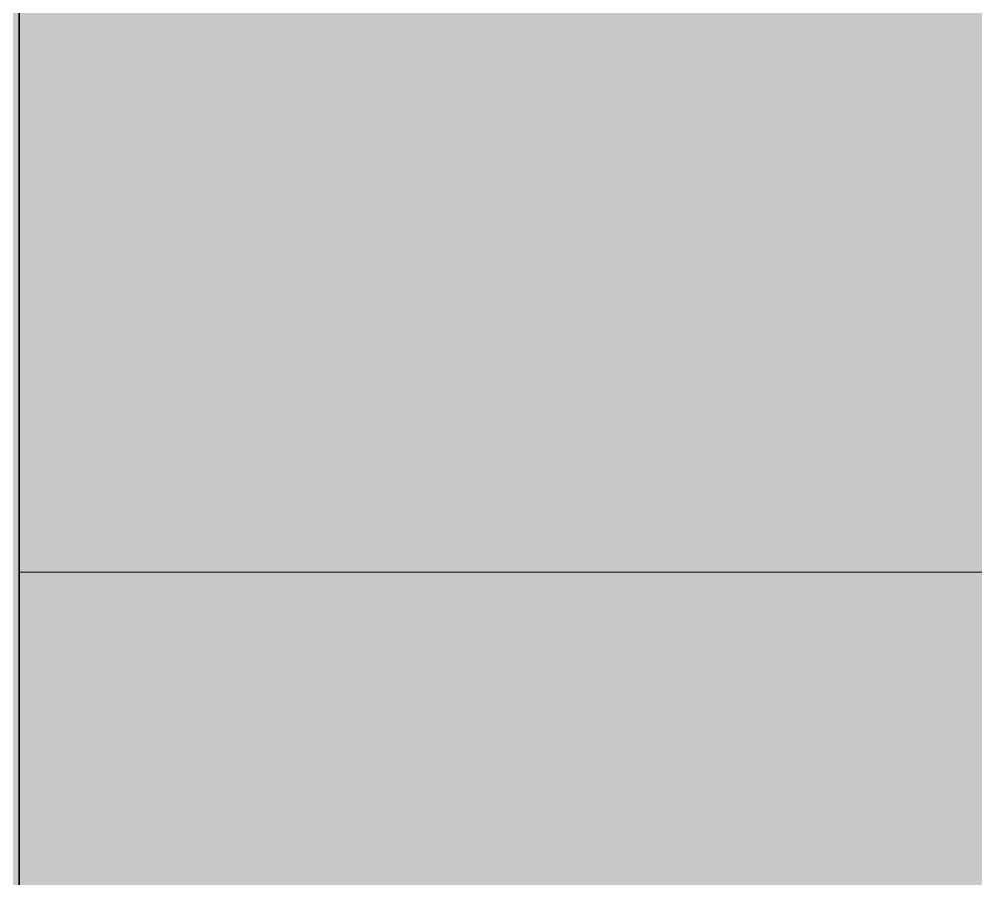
# Model space of a CAD drawing. Header units: inches. Extents: x -10205 to 13964, y -460 to 30702.
# Drawn here: x -2138.911 to -2138.393, y 12087.673 to 12088.139 of the extents above; entities that cross this region are included whole.
import ezdxf

# ---------------------------------------------------------------- set-up
doc = ezdxf.new("R2010")
doc.units = ezdxf.units.IN
doc.header["$MEASUREMENT"] = 0
for name, color, linetype, lineweight in [('A-GENM', 5, 'Continuous', 9), ('A-GENM-10', 5, 'Continuous', 25), ('A-WALL', 113, 'Continuous', 9), ('A-WALL-7', 113, 'Continuous', 5), ('A-WALL-8', 113, 'Continuous', 25)]:
    doc.layers.add(name, color=color, linetype=linetype, lineweight=lineweight)

# ---------------------------------------------------------------- blocks, each defined once
blk = doc.blocks.new('_THE_ WINDOW _ DOOR - Window - 1st Floor-1770675-SITE PLAN - CAD FILE')
at = {"layer": 'A-GENM'}
h = blk.add_hatch(color=256, dxfattribs=at)
h.paths.add_polyline_path([(17.0125, 0.8125), (19.0125, 0.8125), (19.0125, 4.8125), (17.0125, 4.8125), (17.0125, 1.8125)], flags=0)
h.paths.add_polyline_path([(-17.0125, 0.8125), (-17.0125, 4.8125), (-19.0125, 4.8125), (-19.0125, 0.8125)], flags=0)
at = {"layer": 'A-GENM-10'}
blk.add_line((19.0125, 0.8125), (19.0125, 4.8125), dxfattribs=at)

msp = doc.modelspace()

# ---------------------------------------------------------------- hatches: boundary and pattern name
at = {"layer": 'A-WALL-7'}
h = msp.add_hatch(color=256, dxfattribs=at)
h.paths.add_polyline_path([(-2634.03595, 12087.8394), (-2612.86124, 12087.8394), (-2612.86124, 12088.5894), (-2676.51124, 12088.5894), (-2676.51124, 12087.8394), (-2637.92374, 12087.8394)], flags=0)
h.paths.add_polyline_path([(-2100.32374, 12087.8394), (-2097.82374, 12087.8394), (-2097.82374, 12088.5894), (-2138.91124, 12088.5894), (-2138.91124, 12087.8394), (-2102.72374, 12087.8394)], flags=0)
h.paths.add_polyline_path([(-2214.96124, 12087.8394), (-2214.96124, 12088.5894), (-2281.51124, 12088.5894), (-2281.51124, 12087.8394), (-2274.91556, 12087.8394)], flags=0)
h.paths.add_polyline_path([(-2563.49874, 12087.8394), (-2563.41653, 12087.88219), (-2563.37374, 12087.8394), (-2551.99874, 12087.92398), (-2551.99874, 12087.9644), (-2455.04874, 12087.9644), (-2455.04874, 12087.8394), (-2443.67374, 12087.8394), (-2442.92374, 12088.5894), (-2572.86124, 12088.5894), (-2572.86124, 12087.8394)], flags=0)
h.paths.add_polyline_path([(-3094.11124, 12087.8394), (-3021.73624, 12087.8394), (-3021.73624, 12088.5894), (-3094.11124, 12088.5894)], flags=0)
h.paths.add_polyline_path([(-3134.74874, 12087.8394), (-3132.13624, 12087.8394), (-3132.13624, 12088.5894), (-3142.11124, 12088.5894), (-3142.11124, 12087.8394), (-3135.37374, 12087.8394)], flags=0)
h.paths.add_polyline_path([(-2442.92374, 12087.8394), (-2407.33624, 12087.8394), (-2407.33624, 12088.5894), (-2442.92374, 12088.5894), (-2442.92374, 12087.9644)], flags=0)
h.paths.add_polyline_path([(-3258.9506, 12087.8394), (-3252.13624, 12087.8394), (-3252.13624, 12088.5894), (-3367.71124, 12088.5894), (-3367.71124, 12087.8394), (-3307.35196, 12087.8394)], flags=0)
h.paths.add_polyline_path([(-3799.52228, 12087.8394), (-3751.14874, 12087.8394), (-3751.14874, 12088.5894), (-3829.97374, 12088.5894), (-3829.97374, 12087.8394), (-3801.98621, 12087.8394)], flags=0)
h.paths.add_polyline_path([(-3214.11124, 12087.8394), (-3180.13624, 12087.8394), (-3180.13624, 12088.5894), (-3214.11124, 12088.5894)], flags=0)
h.paths.add_polyline_path([(-2968.24874, 12087.8394), (-2906.53624, 12087.8394), (-2906.53624, 12088.5894), (-2983.71124, 12088.5894), (-2983.71124, 12087.8394), (-2971.74874, 12087.8394)], flags=0)
h.paths.add_polyline_path([(-2369.31124, 12087.8394), (-2319.53624, 12087.8394), (-2319.53624, 12088.5894), (-2369.31124, 12088.5894)], flags=0)
h.paths.add_polyline_path([(-3417.3078, 12087.8394), (-3405.73624, 12087.8394), (-3405.73624, 12088.5894), (-3444.51124, 12088.5894), (-3444.51124, 12087.8394), (-3422.12374, 12087.8394)], flags=0)
h.paths.add_polyline_path([(-2794.18476, 12087.8394), (-2791.33624, 12087.8394), (-2791.33624, 12088.5894), (-2868.51124, 12088.5894), (-2868.51124, 12087.8394), (-2816.87374, 12087.8394)], flags=0)
h.paths.add_polyline_path([(-2753.31124, 12087.8394), (-2714.53624, 12087.8394), (-2714.53624, 12088.5894), (-2753.31124, 12088.5894)], flags=0)
h.paths.add_polyline_path([(-3521.16164, 12087.8394), (-3482.53624, 12087.8394), (-3482.53624, 12088.5894), (-3674.91124, 12088.5894), (-3674.91124, 12087.8394), (-3573.08856, 12087.8394)], flags=0)
h.paths.add_polyline_path([(-3712.93624, 12087.8394), (-3712.93624, 12088.5894), (-3713.12374, 12088.5894), (-3713.12374, 12087.8394)], flags=0)
h = msp.add_hatch(color=256, dxfattribs=at)
h.paths.add_polyline_path([(-2632.47374, 12087.0894), (-2612.86124, 12087.0894), (-2612.86124, 12087.8394), (-2676.51124, 12087.8394), (-2676.51124, 12087.0894), (-2633.09874, 12087.0894)], flags=0)
h.paths.add_polyline_path([(-2100.32374, 12087.0894), (-2098.57374, 12087.0894), (-2098.57374, 12087.8394), (-2138.91124, 12087.8394), (-2138.91124, 12087.0894), (-2102.72374, 12087.0894)], flags=0)
h.paths.add_polyline_path([(-2274.91556, 12087.0894), (-2214.96124, 12087.0894), (-2214.96124, 12087.8394), (-2281.51124, 12087.8394), (-2281.51124, 12087.0894)], flags=0)
h.paths.add_polyline_path([(-2369.31124, 12087.0894), (-2319.53624, 12087.0894), (-2319.53624, 12087.8394), (-2369.31124, 12087.8394), (-2369.31124, 12087.5894)], flags=0)
h.paths.add_polyline_path([(-3423.37374, 12087.0894), (-3405.73624, 12087.0894), (-3405.73624, 12087.8394), (-3444.51124, 12087.8394), (-3444.51124, 12087.0894), (-3423.38618, 12087.0894)], flags=0)
h.paths.add_polyline_path([(-3135.37374, 12087.0894), (-3132.13624, 12087.0894), (-3132.13624, 12087.8394), (-3142.11124, 12087.8394), (-3142.11124, 12087.0894), (-3135.38618, 12087.0894)], flags=0)
h.paths.add_polyline_path([(-3209.60012, 12087.0894), (-3180.13624, 12087.0894), (-3180.13624, 12087.8394), (-3214.11124, 12087.8394), (-3214.11124, 12087.0894)], flags=0)
h.paths.add_polyline_path([(-2444.42374, 12087.0894), (-2443.67374, 12087.8394), (-2455.04874, 12087.8394), (-2455.04874, 12087.0894), (-2447.04874, 12087.0894)], flags=0)
h.paths.add_polyline_path([(-2442.92374, 12087.0894), (-2407.33624, 12087.0894), (-2407.33624, 12087.8394), (-2442.92374, 12087.8394), (-2442.92374, 12087.5894)], flags=0)
h.paths.add_polyline_path([(-2556.14984, 12087.0894), (-2551.99874, 12087.0894), (-2551.99874, 12087.8394), (-2563.37374, 12087.8394), (-2562.62374, 12087.0894), (-2559.99874, 12087.0894)], flags=0)
h.paths.add_polyline_path([(-3094.11124, 12087.0894), (-3021.73624, 12087.0894), (-3021.73624, 12087.8394), (-3094.11124, 12087.8394), (-3094.11124, 12087.5894)], flags=0)
h.paths.add_polyline_path([(-2983.71124, 12087.0894), (-2906.53624, 12087.0894), (-2906.53624, 12087.8394), (-2983.71124, 12087.8394), (-2983.71124, 12087.5894)], flags=0)
h.paths.add_polyline_path([(-2572.86124, 12087.0894), (-2563.49874, 12087.13182), (-2563.49874, 12087.8394), (-2572.86124, 12087.8394), (-2572.86124, 12087.5894)], flags=0)
h.paths.add_polyline_path([(-2868.51124, 12087.0894), (-2791.33624, 12087.0894), (-2791.33624, 12087.8394), (-2868.51124, 12087.8394), (-2868.51124, 12087.5894)], flags=0)
h.paths.add_polyline_path([(-3252.13624, 12087.0894), (-3252.13624, 12087.8394), (-3367.71124, 12087.8394), (-3367.71124, 12087.0894), (-3260.47311, 12087.0894)], flags=0)
h.paths.add_polyline_path([(-2714.53624, 12087.0894), (-2714.53624, 12087.8394), (-2753.31124, 12087.8394), (-2753.31124, 12087.0894)], flags=0)
h.paths.add_polyline_path([(-3829.22374, 12087.0894), (-3751.14874, 12087.0894), (-3751.14874, 12087.8394), (-3829.22374, 12087.8394)], flags=0)
h.paths.add_polyline_path([(-3573.08856, 12087.0894), (-3482.53624, 12087.0894), (-3482.53624, 12087.8394), (-3674.91124, 12087.8394), (-3674.91124, 12087.0894), (-3625.01548, 12087.0894)], flags=0)
h.paths.add_polyline_path([(-3712.93624, 12087.0894), (-3712.93624, 12087.8394), (-3713.12374, 12087.8394), (-3713.12374, 12087.0894)], flags=0)

# ---------------------------------------------------------------- linework, layer by layer
at = {"layer": 'A-WALL'}
msp.add_line((-2098.57374, 12087.8394), (-2138.91124, 12087.8394), dxfattribs=at)
at = {"layer": 'A-WALL-8'}
msp.add_line((-2138.91124, 12088.5894), (-2138.91124, 12079.9644), dxfattribs=at)

# ---------------------------------------------------------------- block references
at = {"layer": 'A-GENM'}
msp.add_blockref('_THE_ WINDOW _ DOOR - Window - 1st Floor-1770675-SITE PLAN - CAD FILE', (-2157.92374, 12084.2769), dxfattribs=at)

doc.saveas('drawing.dxf')
